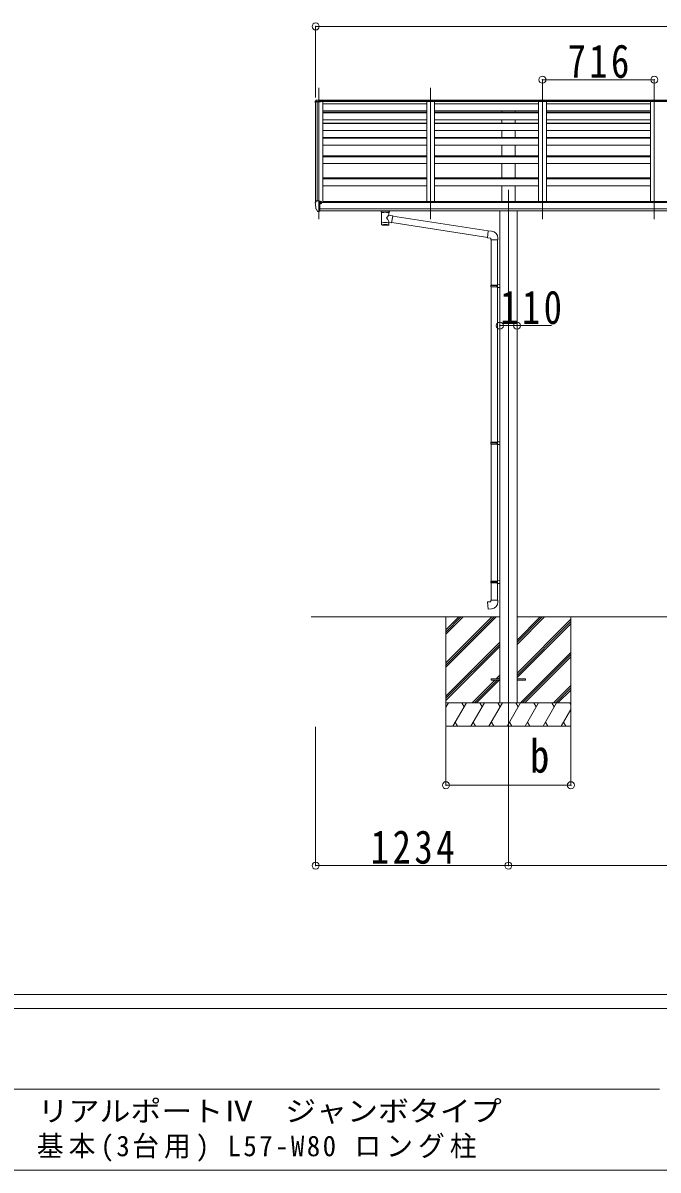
# Model space of a CAD drawing. Units: millimetres at full size. Extents: x -12578 to 12718, y -8779 to 8681.
# Drawn here: x 47 to 4112, y -8779 to -1429 of the extents above; entities that cross this region are included whole.
import ezdxf
from ezdxf.enums import TextEntityAlignment as Align

# ---------------------------------------------------------------- set-up
doc = ezdxf.new("R2010")
doc.units = ezdxf.units.MM
doc.header["$LTSCALE"] = 45
doc.header["$PDMODE"] = 32
doc.header["$PDSIZE"] = 45
for name, color, linetype, lineweight in [('0-0_0', 7, 'Continuous', 9), ('0-1_本体', 4, 'Continuous', 9), ('0-2_部品', 7, 'Continuous', 9), ('0-8_PARTS2', 2, 'Continuous', 9), ('0-A_寸法', 6, 'Continuous', 9), ('F-0_240', 7, 'Continuous', 9)]:
    doc.layers.add(name, color=color, linetype=linetype, lineweight=lineweight)
doc.styles.add('ＭＳ ゴシック', font='')
doc.styles.get('ＭＳ ゴシック').set_extended_font_data('MS Gothic')

msp = doc.modelspace()

# ---------------------------------------------------------------- linework, layer by layer
at = {"layer": '0-0_0'}
for p, q in [((1892.12, -5235.23), (3099.08, -5235.23)), ((2754.08, -5235.23), (2754.08, -5935.23)), ((2754.08, -5529.41), (3048.26, -5235.23)), ((2754.08, -5543.55), (3062.4, -5235.23)), ((2754.08, -5557.69), (3076.55, -5235.23)), ((2754.08, -5345.56), (2864.41, -5235.23)), ((2754.08, -5331.42), (2850.27, -5235.23)), ((2754.08, -5317.28), (2836.13, -5235.23)), ((3209.08, -5411.06), (3384.91, -5235.23)), ((3209.08, -5396.92), (3370.77, -5235.23)), ((3209.08, -5382.78), (3356.63, -5235.23)), ((3209.08, -5235.23), (6399.08, -5235.23)), ((3209.08, -5594.91), (3554.08, -5249.91)), ((3209.08, -5609.05), (3554.08, -5264.05)), ((3209.08, -5623.19), (3554.08, -5278.2)), ((3554.08, -5235.23), (3554.08, -5935.23)), ((2754.08, -5741.54), (3099.08, -5396.54)), ((2754.08, -5755.68), (3099.08, -5410.69)), ((2754.08, -5769.83), (3099.08, -5424.83)), ((3230.89, -5785.23), (3554.08, -5462.04)), ((3245.03, -5785.23), (3554.08, -5476.19)), ((3259.18, -5785.23), (3554.08, -5490.33)), ((2922.52, -5785.23), (3067.18, -5640.58)), ((2936.67, -5785.23), (3081.32, -5640.58)), ((2950.81, -5785.23), (3095.46, -5640.58)), ((3076.18, -5631.58), (3099.08, -5608.68)), ((3090.32, -5631.58), (3099.08, -5622.82)), ((3443.02, -5785.23), (3554.08, -5674.17)), ((3457.17, -5785.23), (3554.08, -5688.32)), ((3471.31, -5786.08), (3554.08, -5703.3)), ((3554.08, -5785.23), (2754.08, -5785.23)), ((2754.08, -5812.74), (2769.96, -5785.23)), ((2798.83, -5935.23), (2885.43, -5785.23)), ((2870.43, -5811.21), (2855.43, -5785.23)), ((2914.3, -5935.23), (3000.9, -5785.23)), ((2985.9, -5811.22), (2970.9, -5785.23)), ((3029.77, -5935.23), (3116.37, -5785.23)), ((3101.37, -5811.21), (3086.37, -5785.23)), ((3145.24, -5935.23), (3231.84, -5785.23)), ((3216.84, -5811.21), (3201.84, -5785.23)), ((3260.71, -5935.23), (3347.31, -5785.23)), ((3332.31, -5811.21), (3317.31, -5785.23)), ((3376.18, -5935.23), (3462.78, -5785.23)), ((3432.78, -5785.23), (3447.78, -5811.21)), ((3548.25, -5785.23), (3554.08, -5795.33)), ((3491.65, -5935.23), (3554.08, -5827.1)), ((2754.08, -5935.23), (3554.08, -5935.23)), ((2813.83, -5909.25), (2828.83, -5935.23)), ((2929.3, -5909.25), (2944.3, -5935.23)), ((3044.77, -5909.25), (3059.77, -5935.23)), ((3160.24, -5909.25), (3175.24, -5935.23)), ((3275.71, -5909.25), (3290.71, -5935.23)), ((3391.18, -5909.25), (3406.18, -5935.23)), ((3506.65, -5909.25), (3521.65, -5935.23))]:
    msp.add_line(p, q, dxfattribs=at)
at = {"layer": '0-1_本体'}
for p, q in [((1920.1, -1935.35), (1920.08, -2575.47)), ((1921.04, -1934.51), (1928.87, -1934.1)), ((1929.08, -1934.09), (1929.08, -2568.92)), ((1929.78, -2568.92), (1929.78, -1934.09)), ((7656.08, -1931.62), (1952.09, -1931.62)), ((7656.08, -1932.53), (1952.09, -1932.53)), ((1955.59, -1924.42), (7652.58, -1924.42)), ((7652.58, -1926), (1955.59, -1926)), ((1965.08, -1932.53), (1965.08, -2578.73)), ((2631.08, -1947.73), (1965.08, -1947.73)), ((2631.08, -1932.53), (2631.08, -2572.32)), ((2681.08, -1932.53), (2681.08, -2572.32)), ((3347.08, -1947.73), (2681.08, -1947.73)), ((3347.08, -1932.53), (3347.08, -2572.32)), ((3397.08, -1932.53), (3397.08, -2572.32)), ((4063.08, -1947.73), (3397.08, -1947.73)), ((4063.08, -1932.53), (4063.08, -2572.32)), ((2631.08, -1991.26), (1965.08, -1991.26)), ((2631.08, -1992.33), (1965.08, -1992.33)), ((2631.08, -1993.64), (1965.08, -1993.64)), ((1965.08, -2002.47), (2631.08, -2002.47)), ((2631.08, -2005.05), (1965.08, -2005.05)), ((2631.08, -2049.79), (1965.08, -2049.79)), ((3347.08, -1991.26), (2681.08, -1991.26)), ((3347.08, -1992.33), (2681.08, -1992.33)), ((3347.08, -1993.64), (2681.08, -1993.64)), ((2681.08, -2002.47), (3347.08, -2002.47)), ((3347.08, -2005.05), (2681.08, -2005.05)), ((3347.08, -2049.79), (2681.08, -2049.79)), ((3111.58, -2002.47), (3111.58, -1993.64)), ((3111.58, -2070.38), (3111.58, -2049.79)), ((3196.58, -2002.47), (3196.58, -1993.64)), ((3196.58, -2070.38), (3196.58, -2049.79)), ((4063.08, -1991.26), (3397.08, -1991.26)), ((4063.08, -1992.33), (3397.08, -1992.33)), ((4063.08, -1993.64), (3397.08, -1993.64)), ((3397.08, -2002.47), (4063.08, -2002.47)), ((4063.08, -2005.05), (3397.08, -2005.05)), ((4063.08, -2049.79), (3397.08, -2049.79)), ((1965.08, -2070.38), (2631.08, -2070.38)), ((1965.08, -2073.95), (2631.08, -2073.95)), ((1965.08, -2118.49), (2631.08, -2118.49)), ((2681.08, -2070.38), (3347.08, -2070.38)), ((2681.08, -2073.95), (3347.08, -2073.95)), ((2681.08, -2118.49), (3347.08, -2118.49)), ((3111.58, -2162.94), (3111.58, -2118.49)), ((3196.58, -2162.94), (3196.58, -2118.49)), ((3397.08, -2070.38), (4063.08, -2070.38)), ((3397.08, -2073.95), (4063.08, -2073.95)), ((3397.08, -2118.49), (4063.08, -2118.49)), ((1965.08, -2162.94), (2631.08, -2162.94)), ((2631.08, -2167.6), (1965.08, -2167.6)), ((2681.08, -2162.94), (3347.08, -2162.94)), ((3347.08, -2167.6), (2681.08, -2167.6)), ((3397.08, -2162.94), (4063.08, -2162.94)), ((4063.08, -2167.6), (3397.08, -2167.6)), ((1965.08, -2211.87), (2631.08, -2211.87)), ((2681.08, -2211.87), (3347.08, -2211.87)), ((3111.58, -2280.14), (3111.58, -2211.87)), ((3196.58, -2280.14), (3196.58, -2211.87)), ((3397.08, -2211.87), (4063.08, -2211.87)), ((1965.08, -2280.14), (2631.08, -2280.14)), ((1965.08, -2285.87), (2631.08, -2285.87)), ((1965.08, -2329.81), (2631.08, -2329.81)), ((2681.08, -2280.14), (3347.08, -2280.14)), ((2681.08, -2285.87), (3347.08, -2285.87)), ((2681.08, -2329.81), (3347.08, -2329.81)), ((3111.58, -2421.54), (3111.58, -2329.81)), ((3196.58, -2421.54), (3196.58, -2329.81)), ((3397.08, -2280.14), (4063.08, -2280.14)), ((3397.08, -2285.87), (4063.08, -2285.87)), ((3397.08, -2329.81), (4063.08, -2329.81)), ((1965.08, -2421.54), (2631.08, -2421.54)), ((2681.08, -2421.54), (3347.08, -2421.54)), ((3397.08, -2421.54), (4063.08, -2421.54)), ((1965.08, -2428.34), (2631.08, -2428.34)), ((1965.08, -2471.89), (2631.08, -2471.89)), ((2681.08, -2428.34), (3347.08, -2428.34)), ((2681.08, -2471.89), (3347.08, -2471.89)), ((3111.58, -2572.32), (3111.58, -2471.89)), ((3196.58, -2572.32), (3196.58, -2471.89)), ((3397.08, -2428.34), (4063.08, -2428.34)), ((3397.08, -2471.89), (4063.08, -2471.89)), ((7638.08, -2572.32), (1970.08, -2572.32)), ((1970.08, -2578.73), (1970.08, -2572.4)), ((7661.58, -2578.73), (1946.58, -2578.73)), ((1946.58, -2620.33), (7661.58, -2620.33)), ((7661.58, -2632.17), (1946.58, -2632.1)), ((3099.08, -2632.11), (3099.08, -5785.23)), ((3209.08, -2632.12), (3209.08, -5785.23))]:
    msp.add_line(p, q, dxfattribs=at)
msp.add_circle((1954.06, -2583.84), 3, dxfattribs=at)
msp.add_arc((1921.09, -1935.51), 1, 93, 173.32986, dxfattribs=at)
at = {"layer": '0-2_部品'}
for p, q in [((1918.09, -1931.91), (1918.09, -1936)), ((1918.09, -1936.68), (1918.09, -1936)), ((1923.11, -1923.76), (1918.63, -1930.19)), ((1918.63, -1930.19), (1918.63, -1933.71)), ((1919.59, -1936.68), (1919.59, -1936)), ((1924.29, -1925.2), (1919.87, -1932.61)), ((1928.98, -1931.93), (1920.93, -1932.32)), ((1928.98, -1932.59), (1920.93, -1933.01)), ((1921.01, -1934.51), (1929.02, -1934.09)), ((1930.12, -1922.95), (1923.87, -1923.34)), ((1924.29, -1925.2), (1940.09, -1924.36)), ((1924.43, -1924.07), (1924.43, -1924.8)), ((1928.98, -1932.59), (1952.09, -1931.19)), ((1929.02, -1934.09), (1952.09, -1934.09)), ((1940.09, -1922.35), (1936.05, -1922.59)), ((1940.09, -1923.12), (1940.09, -1922.35)), ((1955.59, -1923.29), (1940.09, -1922.35)), ((1940.09, -1922.35), (1940.09, -1923.12)), ((1940.09, -1923.12), (1940.09, -1923.84)), ((1940.09, -1926.76), (1940.09, -1924.36)), ((1955.59, -1925.18), (1940.09, -1924.36)), ((1955.59, -1927.58), (1952.09, -1927.4)), ((1955.59, -1928.88), (1952.09, -1928.88)), ((1952.09, -1931.19), (1952.09, -1934.09)), ((1955.59, -1923.29), (1955.59, -1924.06)), ((1955.59, -1924.06), (1955.59, -1924.79)), ((1955.59, -1924.79), (1955.59, -1925.18)), ((1955.59, -1925.18), (1955.59, -1927.58)), ((1955.59, -1928.88), (1955.59, -1927.58)), ((1924.99, -2569.49), (1920.93, -2575.3)), ((1940.08, -2637.42), (1940.08, -2568.92)), ((1941.58, -2569.84), (1940.08, -2569.84)), ((1941.58, -2569.84), (1941.58, -2576.01)), ((1951.26, -2571.34), (1941.58, -2570.62)), ((1952.08, -2573.65), (1952.08, -2571.75)), ((1918.08, -2578.29), (1918.08, -2578.92)), ((1932.46, -2635.61), (1922.71, -2620.23)), ((1938.58, -2637.33), (1934.87, -2637.1)), ((1938.58, -2637.33), (1940.08, -2637.42)), ((1946.58, -2578.65), (1940.08, -2578.26)), ((1940.08, -2635.22), (1940.58, -2635.22)), ((1940.58, -2635.22), (1941.08, -2634.22)), ((1946.58, -2634.22), (1941.08, -2634.22)), ((1941.58, -2573.61), (1955.58, -2573.66)), ((1951.06, -2583.84), (1951.58, -2583.84)), ((1951.58, -2583.84), (1951.88, -2583.84)), ((1956.58, -2574.77), (1956.58, -2578.73)), ((2338.58, -2638.22), (2338.58, -2632.1)), ((2342.68, -2642.72), (2342.67, -2723.01)), ((2388.48, -2660.29), (2388.48, -2642.71)), ((2392.58, -2638.22), (2392.58, -2632.1)), ((2413.7, -2664.2), (2388.48, -2660.29)), ((2388.5, -2723.01), (2388.48, -2706.38)), ((2388.48, -2706.64), (2406.68, -2709.46)), ((2413.7, -2664.2), (2406.68, -2709.46)), ((3021.48, -2803.05), (2406.95, -2707.72)), ((3025.15, -2761.12), (2413.39, -2666.21)), ((3046, -2762.68), (3025.17, -2760.86)), ((3041.08, -2818.43), (3087.08, -2818.43)), ((3043.08, -2818.43), (3043.08, -3108.71)), ((3085.08, -2818.43), (3085.08, -3106.15)), ((3087.08, -2818.43), (3087.08, -2807.51)), ((3041.08, -3110.71), (3042.08, -3108.71)), ((3041.08, -3110.71), (3085.08, -3110.71)), ((3041.08, -3110.71), (3041.08, -3118.71)), ((3041.08, -3118.71), (3085.08, -3118.71)), ((3041.08, -3118.71), (3042.08, -3120.71)), ((3042.08, -3108.71), (3085.08, -3108.71)), ((3042.08, -3120.71), (3085.08, -3120.71)), ((3043.08, -3120.71), (3043.08, -4114.89)), ((3080.61, -3110.71), (3080.18, -3108.71)), ((3083.08, -3106.21), (3099.08, -3105.74)), ((3083.08, -3108.21), (3083.08, -3106.21)), ((3083.08, -3108.21), (3085.08, -3108.21)), ((3083.08, -3123.21), (3083.08, -3121.21)), ((3083.08, -3123.21), (3099.08, -3123.68)), ((3085.08, -3123.27), (3085.08, -4112.34)), ((3099.08, -3105.74), (3099.08, -3123.68)), ((3041.08, -4116.89), (3042.08, -4114.89)), ((3042.08, -4114.89), (3085.08, -4114.89)), ((3080.61, -4116.89), (3080.18, -4114.89)), ((3083.08, -4112.39), (3099.08, -4111.92)), ((3083.08, -4114.39), (3083.08, -4112.39)), ((3083.08, -4114.39), (3085.08, -4114.39)), ((3099.08, -4111.92), (3099.08, -4129.86)), ((3041.08, -4116.89), (3085.08, -4116.89)), ((3041.08, -4116.89), (3041.08, -4124.89)), ((3041.08, -4124.89), (3085.08, -4124.89)), ((3041.08, -4124.89), (3042.08, -4126.89)), ((3042.08, -4126.89), (3085.08, -4126.89)), ((3043.08, -4126.89), (3043.08, -5005.08)), ((3083.08, -4129.39), (3083.08, -4127.39)), ((3083.08, -4129.39), (3099.08, -4129.86)), ((3085.08, -4129.45), (3085.08, -5002.52)), ((3041.08, -5007.08), (3042.08, -5005.08)), ((3041.08, -5007.08), (3085.08, -5007.08)), ((3041.08, -5007.08), (3041.08, -5015.08)), ((3041.08, -5015.08), (3085.08, -5015.08)), ((3041.08, -5015.08), (3042.08, -5017.08)), ((3042.08, -5005.08), (3085.08, -5005.08)), ((3042.08, -5017.08), (3085.08, -5017.08)), ((3043.08, -5017.08), (3043.08, -5127.08)), ((3080.61, -5007.08), (3080.18, -5005.08)), ((3083.08, -5002.58), (3099.08, -5002.11)), ((3083.08, -5004.58), (3083.08, -5002.58)), ((3083.08, -5004.58), (3085.08, -5004.58)), ((3083.08, -5019.58), (3083.08, -5017.58)), ((3083.08, -5019.58), (3099.08, -5020.05)), ((3085.08, -5019.64), (3085.08, -5127.08)), ((3099.08, -5002.11), (3099.08, -5020.05)), ((3041.08, -5127.08), (3087.08, -5127.08)), ((3041.08, -5137.08), (3041.08, -5127.08)), ((3087.08, -5127.08), (3087.08, -5138))]:
    msp.add_line(p, q, dxfattribs=at)
at = {"layer": '0-2_部品', "color": 4}
for p, q in [((3044.28, -5631.58), (3044.28, -5640.58)), ((3044.28, -5631.58), (3099.08, -5631.58)), ((3044.28, -5640.58), (3099.08, -5640.58)), ((3209.08, -5631.58), (3263.88, -5631.58)), ((3209.08, -5640.58), (3263.88, -5640.58)), ((3263.88, -5631.58), (3263.88, -5640.58))]:
    msp.add_line(p, q, dxfattribs=at)
at = {"layer": '0-2_部品'}
for points in [[(1923.87, -1923.34), (1923.99, -1923.34), (1924.33, -1923.56), (1924.43, -1924.07)], [(1924.43, -1924.8), (1924.37, -1925.01), (1924.29, -1925.2)], [(1928.98, -1931.93), (1952.09, -1930.55), (1952.09, -1931.19)], [(1940.09, -1924.36), (1940.09, -1923.84), (1940.09, -1923.12)], [(1940.09, -1926.76), (1952.09, -1927.18), (1952.09, -1930.55)], [(1940.08, -2568.92), (1928.08, -2568.92), (1925.75, -2569.06)], [(1951.26, -2571.34), (1951.43, -2571.36), (1951.58, -2571.39), (1951.73, -2571.43), (1951.85, -2571.48), (1951.95, -2571.54), (1952.02, -2571.61), (1952.07, -2571.68), (1952.08, -2571.75)], [(1940.08, -2623.53), (1943.25, -2623.12), (1946.58, -2622.69)], [(1946.58, -2634.22), (1946.58, -2576.01), (1941.58, -2576.01)], [(1951.88, -2582.65), (1951.88, -2583.84), (1956.58, -2583.84)], [(1956.58, -2582.22), (1956.58, -2583.84), (1957.06, -2583.84)], [(2338.62, -2638.28), (2338.6, -2637.92), (2338.84, -2636.96), (2339.36, -2636.08), (2340.17, -2635.24), (2341.28, -2634.44), (2342.68, -2633.72)], [(2338.62, -2638.16), (2338.6, -2638.52), (2338.84, -2639.48), (2339.36, -2640.36), (2340.17, -2641.2), (2341.28, -2642), (2342.68, -2642.72)], [(2388.48, -2633.73), (2388.72, -2633.82), (2390.07, -2634.56), (2391.18, -2635.41), (2391.94, -2636.27), (2392.4, -2637.17), (2392.57, -2638.06)], [(2388.48, -2642.71), (2388.72, -2642.61), (2390.07, -2641.88), (2391.18, -2641.03), (2391.94, -2640.17), (2392.4, -2639.27), (2392.57, -2638.38)], [(3025.17, -2760.86), (3021.16, -2806.68), (3041.08, -2808.43), (3041.08, -2818.43)], [(3080.61, -3110.71), (3080.61, -3118.71), (3080.18, -3120.71)], [(3083.08, -3121.21), (3085.08, -3121.21), (3085.08, -3108.21)], [(3083.08, -4127.39), (3085.08, -4127.39), (3085.08, -4114.39)], [(3080.61, -4116.89), (3080.61, -4124.89), (3080.18, -4126.89)], [(3080.61, -5007.08), (3080.61, -5015.08), (3080.18, -5017.08)], [(3083.08, -5017.58), (3085.08, -5017.58), (3085.08, -5004.58)], [(3046, -5182.83), (3025.17, -5184.65), (3021.16, -5138.83), (3041.08, -5137.08)]]:
    msp.add_lwpolyline(points, dxfattribs=at)
for centre, radius, start, end in [((1921.08, -1936), 2.99, 92.88363, 179.89821), ((2118.58, -1936.68), 200.5, 180.00038, 188.11165), ((1921.35, -1935.52), 3.27, 116.90088, 146.38921), ((2118.59, -1936.33), 199.01, 180.00039, 184.08805), ((2118.59, -1936.68), 199.01, 180.00039, 184.08802), ((1921.09, -1936), 1.5, 92.88363, 179.89821), ((1923.93, -1924.34), 1, 93.49169, 145.07667), ((1920.66, -1719.51), 203.67, 272.66471, 274.33431), ((1925.81, -2570.06), 1, 93.5, 145), ((1921.08, -2578.29), 3, 93, 180), ((2110.57, -2578.92), 192.49, 180.0008, 192.1233), ((1925.31, -2618.73), 3, 191.83348, 210), ((1935.06, -2634.11), 3, 210, 266.5), ((1954.08, -2583.84), 2.5, 151.64236, 180), ((1954.08, -2583.84), 2.5, 0, 151.64236), ((2355.65, -2683.44), 51.38, 92.46126, 104.61963), ((2375.54, -2683.44), 51.38, 75.38037, 87.53874), ((3042.08, -2807.51), 45, 0, 85), ((3042.08, -5138), 45, 275, 0)]:
    msp.add_arc(centre, radius, start, end, dxfattribs=at)
for centre, major_axis, ratio, start_param, end_param in [((1921.09, -1931.91), (0, -3.01), 0.996195, 4.1015237, 4.712389), ((1921.09, -1935.87), (-0.11, 3.55), 0.844901, 0.0150814, 0.3799029), ((1955.58, -2574.77), (-0.02, 1.1), 0.906239, 4.6917496, 6.2625459), ((2365.58, -2643.91), (-22.91, -0.42), 0.072511, 4.711586, 6.2823824), ((2365.61, -2642.28), (-22.91, -0.42), 0.072511, 4.711586, 6.2823824), ((2365.56, -2642.29), (22.92, -0.42), 0.07247, 0.0008089, 1.5716053), ((2365.56, -2643.91), (22.92, -0.42), 0.07247, 0.0008089, 1.5716053), ((2376.58, -2638.22), (16, 0), 0.361356, 0, 0.0194874), ((2376.58, -2638.22), (16, 0), 0.361356, 6.2636979, 6.2831853), ((2365.58, -2710.57), (22.91, 0), 0.122865, 6.2831853, 9.424778), ((2365.58, -2679.84), (-22.81, 26.62), 0.234429, 3.1563334, 4.5976381), ((2368.14, -2682.49), (20.32, 22.25), 0.045535, 4.9756507, 6.2441899), ((2365.58, -2723.01), (22.92, 0), 0.101955, 6.2829723, 9.4248207), ((2365.58, -2723.01), (22.92, 0), 0.101955, 3.1415499, 6.2833984)]:
    msp.add_ellipse(centre, major_axis=major_axis, ratio=ratio, start_param=start_param, end_param=end_param, dxfattribs=at)
at = {"layer": '0-8_PARTS2'}
for p, q in [((1940.09, -1844.45), (1940.08, -2686)), ((2656.09, -1844.45), (2656.08, -2686)), ((3372.09, -1844.45), (3372.08, -2686)), ((4088.09, -1844.45), (4088.08, -2686)), ((3154.08, -2497.2), (3154.08, -6003.23))]:
    msp.add_line(p, q, dxfattribs=at)
at = {"layer": '0-A_寸法'}
for p, q in [((1920.09, -1451.34), (1920.09, -1906.91)), ((1920.09, -1451.34), (7688.08, -1451.34)), ((3372.09, -1792.78), (3372.09, -1910.38)), ((3372.09, -1792.78), (4088.09, -1792.78)), ((4088.09, -1792.78), (4088.09, -1910.38)), ((3099.08, -3368.46), (3209.08, -3368.46)), ((3209.08, -3368.46), (3430.82, -3368.46)), ((1920.09, -6828.11), (1920.09, -5938.72)), ((2754.08, -6313.12), (2754.08, -5938.72)), ((3154.08, -6828.11), (3154.08, -5938.72)), ((3554.08, -6313.12), (3554.08, -5938.72)), ((2754.08, -6313.12), (3554.08, -6313.12)), ((1920.09, -6828.11), (3154.08, -6828.11)), ((3154.08, -6828.11), (6454.08, -6828.11))]:
    msp.add_line(p, q, dxfattribs=at)
for p in [(1920.09, -1451.34), (3372.09, -1792.78), (4088.09, -1792.78), (3099.08, -3368.46), (3209.08, -3368.46), (2754.08, -6313.12), (3554.08, -6313.12), (1920.09, -6828.11), (3154.08, -6828.11)]:
    msp.add_point(p, dxfattribs=at)
at = {"layer": 'F-0_240', "color": 5}
for p, q in [((-12578.18, -7653.98), (12081.82, -7653.98)), ((-12578.18, -7743.98), (8081.68, -7743.98)), ((-5103.32, -8261.48), (4121.68, -8261.48)), ((-12578.18, -8778.98), (12081.82, -8778.98))]:
    msp.add_line(p, q, dxfattribs=at)

# ---------------------------------------------------------------- texts
at = {"layer": '0-A_寸法', "color": 7, "style": 'ＭＳ ゴシック', "width": 0.85}
msp.add_text('b', height=214.4, dxfattribs=at).set_placement((3292.21, -6296.32), align=Align.BOTTOM_LEFT)
at = {"layer": '0-A_寸法', "color": 7, "char_height": 214.4, "attachment_point": 7, "style": 'ＭＳ ゴシック'}
for s, insert in [('\\T1.19;\\W0.8;716', (3533.21, -1783.78)), ('\\T1.19;\\W0.8;110', (3102.21, -3361.26)), ('\\T1.2;\\W0.8;1234', (2272.71, -6819.11))]:
    msp.add_mtext(s, dxfattribs=dict(at, insert=insert))
at = {"layer": 'F-0_240', "style": 'ＭＳ ゴシック', "width": 1.1}
msp.add_text('リアルポートⅣ\u3000ジャンボタイプ', height=132, dxfattribs=at).set_placement((140.59, -8506.57), align=Align.BOTTOM_LEFT)
at = {"layer": 'F-0_240', "insert": (135.99, -8725.57), "char_height": 132, "attachment_point": 7, "style": 'ＭＳ ゴシック'}
msp.add_mtext('\\T1.19;\\W0.95;基本(3台用)\\~L57-W80\\~ロング柱', dxfattribs=at)

doc.saveas('drawing.dxf')
